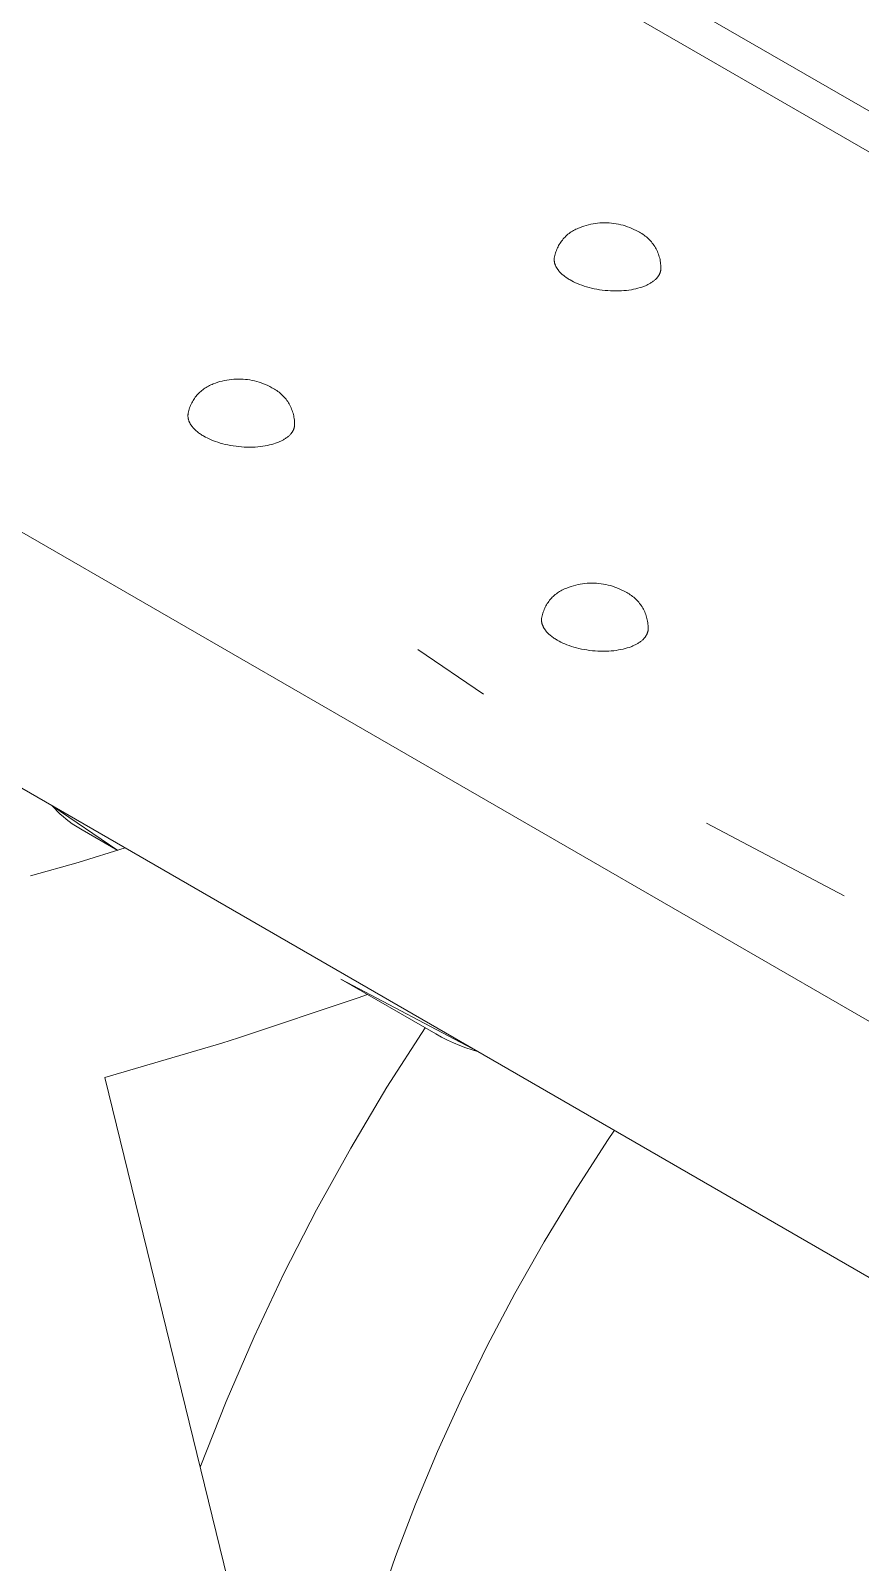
# Model space of a CAD drawing. Header units: inches. Extents: x -9 to 187, y -3 to 135.
# Drawn here: x 125.23 to 128.95, y 67.85 to 74.72 of the extents above; entities that cross this region are included whole.
import ezdxf

# ---------------------------------------------------------------- set-up
doc = ezdxf.new("R2010")
doc.units = ezdxf.units.IN
doc.layers.add('ZANO_R', color=7, linetype='Continuous', lineweight=0)

msp = doc.modelspace()

# ---------------------------------------------------------------- linework, layer by layer
at = {"layer": 'ZANO_R'}
for p, q in [((125.50438, 76.37281), (152.40621, 60.84104)), ((152.38375, 60.67088), (125.37769, 76.26284)), ((121.48942, 74.60681), (148.49548, 59.01485)), ((127.64196, 73.81238), (127.64679, 73.81596)), ((127.64679, 73.81596), (127.65174, 73.81938)), ((127.65174, 73.81938), (127.65681, 73.82262)), ((127.65681, 73.82262), (127.66199, 73.82568)), ((127.66199, 73.82568), (127.66727, 73.82857)), ((127.66727, 73.82857), (127.67264, 73.83127)), ((127.67264, 73.83127), (127.67811, 73.83378)), ((127.67811, 73.83378), (127.68365, 73.83611)), ((127.68365, 73.83611), (127.68928, 73.83824)), ((127.68928, 73.83824), (127.69905, 73.84198)), ((127.69905, 73.84198), (127.70895, 73.84538)), ((127.70895, 73.84538), (127.71896, 73.84843)), ((127.71896, 73.84843), (127.72907, 73.85114)), ((127.72907, 73.85114), (127.73926, 73.8535)), ((127.73926, 73.8535), (127.74953, 73.8555)), ((127.74953, 73.8555), (127.75987, 73.85716)), ((127.75987, 73.85716), (127.77025, 73.85845)), ((127.77025, 73.85845), (127.78067, 73.85939)), ((127.78067, 73.85939), (127.79112, 73.85996)), ((127.79112, 73.85996), (127.80158, 73.86018)), ((127.80158, 73.86018), (127.81205, 73.86003)), ((127.81205, 73.86003), (127.8225, 73.85953)), ((127.8225, 73.85953), (127.83293, 73.85866)), ((127.83293, 73.85866), (127.84332, 73.85744)), ((127.84332, 73.85744), (127.85366, 73.85586)), ((127.85366, 73.85586), (127.86395, 73.85392)), ((127.86395, 73.85392), (127.87416, 73.85163)), ((127.87416, 73.85163), (127.88429, 73.84899)), ((127.88429, 73.84899), (127.89431, 73.846)), ((127.89431, 73.846), (127.90423, 73.84267)), ((127.90423, 73.84267), (127.91403, 73.839)), ((127.91403, 73.839), (127.9237, 73.83499)), ((127.9237, 73.83499), (127.93322, 73.83066)), ((127.93322, 73.83066), (127.94259, 73.82599)), ((127.94259, 73.82599), (127.9518, 73.82101)), ((127.9518, 73.82101), (127.95746, 73.81812)), ((127.95746, 73.81812), (127.96301, 73.81504)), ((127.96301, 73.81504), (127.96846, 73.81176)), ((127.58741, 73.74176), (127.58985, 73.74726)), ((127.58985, 73.74726), (127.59247, 73.75267)), ((127.59247, 73.75267), (127.59528, 73.75799)), ((127.59528, 73.75799), (127.59827, 73.76321)), ((127.59827, 73.76321), (127.60143, 73.76833)), ((127.60143, 73.76833), (127.60477, 73.77333)), ((127.60477, 73.77333), (127.60828, 73.77821)), ((127.60828, 73.77821), (127.61196, 73.78297)), ((127.61196, 73.78297), (127.6158, 73.78761)), ((127.6158, 73.78761), (127.6198, 73.7921)), ((127.6198, 73.7921), (127.62394, 73.79646)), ((127.62394, 73.79646), (127.62824, 73.80067)), ((127.62824, 73.80067), (127.63268, 73.80473)), ((127.63268, 73.80473), (127.63725, 73.80864)), ((127.63725, 73.80864), (127.64196, 73.81238)), ((127.96846, 73.81176), (127.97379, 73.80829)), ((127.97379, 73.80829), (127.97899, 73.80464)), ((127.97899, 73.80464), (127.98407, 73.80081)), ((127.98407, 73.80081), (127.989, 73.79681)), ((127.989, 73.79681), (127.9938, 73.79263)), ((127.9938, 73.79263), (127.99844, 73.78829)), ((127.99844, 73.78829), (128.00293, 73.78379)), ((128.00293, 73.78379), (128.00726, 73.77914)), ((128.00726, 73.77914), (128.01143, 73.77434)), ((128.01143, 73.77434), (128.01543, 73.7694)), ((128.01543, 73.7694), (128.01925, 73.76432)), ((128.01925, 73.76432), (128.02289, 73.75911)), ((128.02289, 73.75911), (128.02635, 73.75378)), ((128.02635, 73.75378), (128.02962, 73.74832)), ((128.02962, 73.74832), (128.0327, 73.74276)), ((127.5755, 73.69476), (127.57552, 73.69642)), ((127.57554, 73.69309), (127.5755, 73.69476)), ((127.57552, 73.69642), (127.57558, 73.69808)), ((127.57561, 73.69142), (127.57554, 73.69309)), ((127.57558, 73.69808), (127.57568, 73.69973)), ((127.57574, 73.68975), (127.57561, 73.69142)), ((127.57568, 73.69973), (127.57583, 73.70138)), ((127.57591, 73.68808), (127.57574, 73.68975)), ((127.57583, 73.70138), (127.57689, 73.7073)), ((127.57612, 73.68641), (127.57591, 73.68808)), ((127.57638, 73.68473), (127.57612, 73.68641)), ((127.57669, 73.68305), (127.57638, 73.68473)), ((127.57704, 73.68138), (127.57669, 73.68305)), ((127.57689, 73.7073), (127.57814, 73.71318)), ((127.57743, 73.6797), (127.57704, 73.68138)), ((127.57787, 73.67802), (127.57743, 73.6797)), ((127.57836, 73.67635), (127.57787, 73.67802)), ((127.57814, 73.71318), (127.5796, 73.71902)), ((127.57889, 73.67468), (127.57836, 73.67635)), ((127.5796, 73.71902), (127.58126, 73.7248)), ((127.58126, 73.7248), (127.58311, 73.73052)), ((127.58311, 73.73052), (127.58517, 73.73618)), ((127.58517, 73.73618), (127.58741, 73.74176)), ((128.0327, 73.74276), (128.03558, 73.7371)), ((128.03558, 73.7371), (128.03826, 73.73133)), ((128.03826, 73.73133), (128.04074, 73.72548)), ((128.04074, 73.72548), (128.04301, 73.71954)), ((128.04301, 73.71954), (128.04508, 73.71353)), ((128.04508, 73.71353), (128.04693, 73.70745)), ((128.04693, 73.70745), (128.04857, 73.70131)), ((128.04857, 73.70131), (128.05, 73.69512)), ((128.05, 73.69512), (128.0512, 73.68887)), ((128.0512, 73.68887), (128.05219, 73.6826)), ((128.05219, 73.6826), (128.05296, 73.67629)), ((128.05296, 73.67629), (128.05351, 73.66995)), ((127.57946, 73.673), (127.57889, 73.67468)), ((127.58008, 73.67134), (127.57946, 73.673)), ((127.58074, 73.66967), (127.58008, 73.67134)), ((127.58144, 73.66801), (127.58074, 73.66967)), ((127.58218, 73.66635), (127.58144, 73.66801)), ((127.58297, 73.6647), (127.58218, 73.66635)), ((127.5838, 73.66305), (127.58297, 73.6647)), ((127.58467, 73.66141), (127.5838, 73.66305)), ((127.58558, 73.65977), (127.58467, 73.66141)), ((127.58653, 73.65814), (127.58558, 73.65977)), ((127.58752, 73.65652), (127.58653, 73.65814)), ((127.58855, 73.6549), (127.58752, 73.65652)), ((127.58962, 73.65329), (127.58855, 73.6549)), ((127.59073, 73.65169), (127.58962, 73.65329)), ((127.59187, 73.65009), (127.59073, 73.65169)), ((127.59305, 73.64851), (127.59187, 73.65009)), ((127.59552, 73.64537), (127.59305, 73.64851)), ((127.59813, 73.64226), (127.59552, 73.64537)), ((127.60088, 73.6392), (127.59813, 73.64226)), ((127.60376, 73.63618), (127.60088, 73.6392)), ((127.60676, 73.63321), (127.60376, 73.63618)), ((127.60988, 73.63029), (127.60676, 73.63321)), ((127.61311, 73.62741), (127.60988, 73.63029)), ((127.61645, 73.62459), (127.61311, 73.62741)), ((127.61989, 73.62183), (127.61645, 73.62459)), ((127.62343, 73.61912), (127.61989, 73.62183)), ((127.62705, 73.61647), (127.62343, 73.61912)), ((127.63076, 73.61388), (127.62705, 73.61647)), ((127.63454, 73.61134), (127.63076, 73.61388)), ((127.6384, 73.60887), (127.63454, 73.61134)), ((127.64233, 73.60646), (127.6384, 73.60887)), ((128.03224, 73.60865), (128.02988, 73.60635)), ((128.03448, 73.611), (128.03224, 73.60865)), ((128.03663, 73.6134), (128.03448, 73.611)), ((128.03766, 73.61462), (128.03663, 73.6134)), ((128.03866, 73.61584), (128.03766, 73.61462)), ((128.03963, 73.61708), (128.03866, 73.61584)), ((128.04058, 73.61833), (128.03963, 73.61708)), ((128.04149, 73.61959), (128.04058, 73.61833)), ((128.04238, 73.62086), (128.04149, 73.61959)), ((128.04324, 73.62214), (128.04238, 73.62086)), ((128.04406, 73.62343), (128.04324, 73.62214)), ((128.04486, 73.62473), (128.04406, 73.62343)), ((128.04562, 73.62603), (128.04486, 73.62473)), ((128.04636, 73.62735), (128.04562, 73.62603)), ((128.04706, 73.62868), (128.04636, 73.62735)), ((128.04773, 73.63001), (128.04706, 73.62868)), ((128.04837, 73.63136), (128.04773, 73.63001)), ((128.04898, 73.63271), (128.04837, 73.63136)), ((128.04955, 73.63407), (128.04898, 73.63271)), ((128.05009, 73.63543), (128.04955, 73.63407)), ((128.0506, 73.63681), (128.05009, 73.63543)), ((128.05108, 73.63819), (128.0506, 73.63681)), ((128.05152, 73.63958), (128.05108, 73.63819)), ((128.05193, 73.64097), (128.05152, 73.63958)), ((128.0523, 73.64237), (128.05193, 73.64097)), ((128.05264, 73.64378), (128.0523, 73.64237)), ((128.05295, 73.64519), (128.05264, 73.64378)), ((128.05322, 73.64661), (128.05295, 73.64519)), ((128.05346, 73.64803), (128.05322, 73.64661)), ((128.05366, 73.64946), (128.05346, 73.64803)), ((128.05351, 73.66995), (128.05384, 73.66361)), ((128.05383, 73.65089), (128.05366, 73.64946)), ((128.05395, 73.65725), (128.05383, 73.65089)), ((128.05384, 73.66361), (128.05395, 73.65725)), ((121.3166, 73.55779), (148.32482, 57.96459)), ((127.64631, 73.60411), (127.64233, 73.60646)), ((127.65405, 73.59981), (127.64631, 73.60411)), ((127.66226, 73.59559), (127.65405, 73.59981)), ((127.67093, 73.59147), (127.66226, 73.59559)), ((127.68005, 73.58746), (127.67093, 73.59147)), ((127.6896, 73.5836), (127.68005, 73.58746)), ((127.69958, 73.5799), (127.6896, 73.5836)), ((127.70995, 73.57638), (127.69958, 73.5799)), ((127.7207, 73.57305), (127.70995, 73.57638)), ((127.73179, 73.56996), (127.7207, 73.57305)), ((127.74319, 73.5671), (127.73179, 73.56996)), ((127.75486, 73.56449), (127.74319, 73.5671)), ((127.76677, 73.56216), (127.75486, 73.56449)), ((127.77887, 73.56012), (127.76677, 73.56216)), ((127.79111, 73.55838), (127.77887, 73.56012)), ((127.80345, 73.55695), (127.79111, 73.55838)), ((127.81583, 73.55583), (127.80345, 73.55695)), ((127.82822, 73.55504), (127.81583, 73.55583)), ((127.84055, 73.55457), (127.82822, 73.55504)), ((127.85277, 73.55443), (127.84055, 73.55457)), ((127.86485, 73.5546), (127.85277, 73.55443)), ((127.87674, 73.5551), (127.86485, 73.5546)), ((127.88838, 73.5559), (127.87674, 73.5551)), ((127.89975, 73.55701), (127.88838, 73.5559)), ((127.91081, 73.5584), (127.89975, 73.55701)), ((127.92151, 73.56007), (127.91081, 73.5584)), ((127.93184, 73.56199), (127.92151, 73.56007)), ((127.94177, 73.56416), (127.93184, 73.56199)), ((127.95127, 73.56656), (127.94177, 73.56416)), ((127.96033, 73.56916), (127.95127, 73.56656)), ((127.96894, 73.57195), (127.96033, 73.56916)), ((127.97307, 73.57341), (127.96894, 73.57195)), ((127.97709, 73.57491), (127.97307, 73.57341)), ((127.98099, 73.57645), (127.97709, 73.57491)), ((127.98477, 73.57802), (127.98099, 73.57645)), ((127.98822, 73.57953), (127.98477, 73.57802)), ((127.99162, 73.5811), (127.98822, 73.57953)), ((127.99497, 73.58272), (127.99162, 73.5811)), ((127.99827, 73.58439), (127.99497, 73.58272)), ((128.00151, 73.58612), (127.99827, 73.58439)), ((128.00468, 73.5879), (128.00151, 73.58612)), ((128.0078, 73.58974), (128.00468, 73.5879)), ((128.01084, 73.59163), (128.0078, 73.58974)), ((128.01381, 73.59357), (128.01084, 73.59163)), ((128.01671, 73.59557), (128.01381, 73.59357)), ((128.01952, 73.59762), (128.01671, 73.59557)), ((128.02225, 73.59973), (128.01952, 73.59762)), ((128.02489, 73.60188), (128.02225, 73.59973)), ((128.02743, 73.60409), (128.02489, 73.60188)), ((128.02988, 73.60635), (128.02743, 73.60409)), ((126.01892, 73.12475), (126.0242, 73.12763)), ((126.0242, 73.12763), (126.02958, 73.13033)), ((126.02958, 73.13033), (126.03504, 73.13285)), ((126.03504, 73.13285), (126.04059, 73.13517)), ((126.04059, 73.13517), (126.04621, 73.13731)), ((126.04621, 73.13731), (126.05599, 73.14104)), ((126.05599, 73.14104), (126.06588, 73.14444)), ((126.06588, 73.14444), (126.07589, 73.1475)), ((126.07589, 73.1475), (126.086, 73.1502)), ((126.086, 73.1502), (126.0962, 73.15256)), ((126.0962, 73.15256), (126.10647, 73.15457)), ((126.10647, 73.15457), (126.1168, 73.15622)), ((126.1168, 73.15622), (126.12718, 73.15751)), ((126.12718, 73.15751), (126.13761, 73.15845)), ((126.13761, 73.15845), (126.14806, 73.15902)), ((126.14806, 73.15902), (126.15852, 73.15924)), ((126.15852, 73.15924), (126.16898, 73.1591)), ((126.16898, 73.1591), (126.17943, 73.15859)), ((126.17943, 73.15859), (126.18986, 73.15772)), ((126.18986, 73.15772), (126.20025, 73.1565)), ((126.20025, 73.1565), (126.2106, 73.15492)), ((126.2106, 73.15492), (126.22088, 73.15298)), ((126.22088, 73.15298), (126.23109, 73.15069)), ((126.23109, 73.15069), (126.24122, 73.14805)), ((126.24122, 73.14805), (126.25125, 73.14507)), ((126.25125, 73.14507), (126.26117, 73.14173)), ((126.26117, 73.14173), (126.27097, 73.13806)), ((126.27097, 73.13806), (126.28064, 73.13406)), ((126.28064, 73.13406), (126.29016, 73.12972)), ((126.29016, 73.12972), (126.29953, 73.12506)), ((125.95221, 73.05706), (125.9552, 73.06228)), ((125.9552, 73.06228), (125.95837, 73.06739)), ((125.95837, 73.06739), (125.96171, 73.07239)), ((125.96171, 73.07239), (125.96522, 73.07728)), ((125.96522, 73.07728), (125.9689, 73.08204)), ((125.9689, 73.08204), (125.97273, 73.08667)), ((125.97273, 73.08667), (125.97673, 73.09117)), ((125.97673, 73.09117), (125.98088, 73.09552)), ((125.98088, 73.09552), (125.98517, 73.09973)), ((125.98517, 73.09973), (125.98961, 73.10379)), ((125.98961, 73.10379), (125.99419, 73.1077)), ((125.99419, 73.1077), (125.99889, 73.11144)), ((125.99889, 73.11144), (126.00373, 73.11503)), ((126.00373, 73.11503), (126.00868, 73.11844)), ((126.00868, 73.11844), (126.01375, 73.12168)), ((126.01375, 73.12168), (126.01892, 73.12475)), ((126.29953, 73.12506), (126.30873, 73.12008)), ((126.30873, 73.12008), (126.31439, 73.11719)), ((126.31439, 73.11719), (126.31995, 73.1141)), ((126.31995, 73.1141), (126.32539, 73.11082)), ((126.32539, 73.11082), (126.33072, 73.10735)), ((126.33072, 73.10735), (126.33593, 73.1037)), ((126.33593, 73.1037), (126.341, 73.09987)), ((126.341, 73.09987), (126.34594, 73.09587)), ((126.34594, 73.09587), (126.35073, 73.0917)), ((126.35073, 73.0917), (126.35538, 73.08736)), ((126.35538, 73.08736), (126.35987, 73.08286)), ((126.35987, 73.08286), (126.3642, 73.07821)), ((126.3642, 73.07821), (126.36837, 73.07341)), ((126.36837, 73.07341), (126.37236, 73.06846)), ((126.37236, 73.06846), (126.37618, 73.06338)), ((126.37618, 73.06338), (126.37982, 73.05817)), ((126.37982, 73.05817), (126.38328, 73.05284)), ((125.93245, 72.99548), (125.93244, 72.99382)), ((125.93244, 72.99382), (125.93247, 72.99216)), ((125.93251, 72.99714), (125.93245, 72.99548)), ((125.93247, 72.99216), (125.93255, 72.99049)), ((125.93262, 72.99879), (125.93251, 72.99714)), ((125.93255, 72.99049), (125.93267, 72.98882)), ((125.93277, 73.00044), (125.93262, 72.99879)), ((125.93267, 72.98882), (125.93284, 72.98714)), ((125.93277, 73.00044), (125.93382, 73.00636)), ((125.93382, 73.00636), (125.93508, 73.01225)), ((125.93508, 73.01225), (125.93654, 73.01808)), ((125.93654, 73.01808), (125.93819, 73.02387)), ((125.93819, 73.02387), (125.94005, 73.02959)), ((125.94005, 73.02959), (125.9421, 73.03524)), ((125.9421, 73.03524), (125.94434, 73.04082)), ((125.94434, 73.04082), (125.94678, 73.04632)), ((125.94678, 73.04632), (125.9494, 73.05174)), ((125.9494, 73.05174), (125.95221, 73.05706)), ((126.38328, 73.05284), (126.38655, 73.04739)), ((126.38655, 73.04739), (126.38963, 73.04183)), ((126.38963, 73.04183), (126.39251, 73.03616)), ((126.39251, 73.03616), (126.39519, 73.0304)), ((126.39519, 73.0304), (126.39767, 73.02454)), ((126.39767, 73.02454), (126.39995, 73.01861)), ((126.39995, 73.01861), (126.40201, 73.0126)), ((126.40201, 73.0126), (126.40386, 73.00652)), ((126.40386, 73.00652), (126.4055, 73.00037)), ((126.4055, 73.00037), (126.40693, 72.99418)), ((126.40693, 72.99418), (126.40814, 72.98794)), ((125.93284, 72.98714), (125.93306, 72.98547)), ((125.93306, 72.98547), (125.93332, 72.98379)), ((125.93332, 72.98379), (125.93362, 72.98212)), ((125.93362, 72.98212), (125.93397, 72.98044)), ((125.93397, 72.98044), (125.93437, 72.97876)), ((125.93437, 72.97876), (125.93481, 72.97709)), ((125.93481, 72.97709), (125.93529, 72.97541)), ((125.93529, 72.97541), (125.93582, 72.97374)), ((125.93582, 72.97374), (125.93639, 72.97207)), ((125.93639, 72.97207), (125.93701, 72.9704)), ((125.93701, 72.9704), (125.93767, 72.96874)), ((125.93767, 72.96874), (125.93837, 72.96707)), ((125.93837, 72.96707), (125.93912, 72.96542)), ((125.93912, 72.96542), (125.9399, 72.96376)), ((125.9399, 72.96376), (125.94073, 72.96212)), ((125.94073, 72.96212), (125.9416, 72.96047)), ((125.9416, 72.96047), (125.94251, 72.95884)), ((125.94251, 72.95884), (125.94347, 72.9572)), ((125.94347, 72.9572), (125.94446, 72.95558)), ((125.94446, 72.95558), (125.94549, 72.95396)), ((125.94549, 72.95396), (125.94655, 72.95235)), ((125.94655, 72.95235), (125.94766, 72.95075)), ((125.94766, 72.95075), (125.94881, 72.94916)), ((125.94881, 72.94916), (125.94999, 72.94757)), ((125.94999, 72.94757), (125.95246, 72.94443)), ((125.95246, 72.94443), (125.95507, 72.94133)), ((125.95507, 72.94133), (125.95782, 72.93826)), ((125.95782, 72.93826), (125.96069, 72.93524)), ((125.96069, 72.93524), (125.96369, 72.93227)), ((125.96369, 72.93227), (125.96681, 72.92935)), ((125.96681, 72.92935), (125.97004, 72.92648)), ((125.97004, 72.92648), (125.97338, 72.92366)), ((125.97338, 72.92366), (125.97682, 72.92089)), ((125.97682, 72.92089), (125.98036, 72.91818)), ((126.39843, 72.91865), (126.39931, 72.91992)), ((126.39931, 72.91992), (126.40017, 72.9212)), ((126.40017, 72.9212), (126.401, 72.92249)), ((126.401, 72.92249), (126.40179, 72.92379)), ((126.40179, 72.92379), (126.40256, 72.9251)), ((126.40256, 72.9251), (126.40329, 72.92641)), ((126.40329, 72.92641), (126.40399, 72.92774)), ((126.40399, 72.92774), (126.40467, 72.92908)), ((126.40467, 72.92908), (126.40531, 72.93042)), ((126.40531, 72.93042), (126.40591, 72.93177)), ((126.40591, 72.93177), (126.40649, 72.93313)), ((126.40649, 72.93313), (126.40703, 72.9345)), ((126.40703, 72.9345), (126.40754, 72.93587)), ((126.40754, 72.93587), (126.40801, 72.93725)), ((126.40801, 72.93725), (126.40845, 72.93864)), ((126.40814, 72.98794), (126.40913, 72.98166)), ((126.40845, 72.93864), (126.40886, 72.94004)), ((126.40886, 72.94004), (126.40924, 72.94144)), ((126.40913, 72.98166), (126.4099, 72.97535)), ((126.40924, 72.94144), (126.40958, 72.94284)), ((126.40958, 72.94284), (126.40988, 72.94426)), ((126.40988, 72.94426), (126.41016, 72.94567)), ((126.4099, 72.97535), (126.41045, 72.96902)), ((126.41016, 72.94567), (126.41039, 72.9471)), ((126.41039, 72.9471), (126.4106, 72.94853)), ((126.41045, 72.96902), (126.41078, 72.96267)), ((126.4106, 72.94853), (126.41077, 72.94996)), ((126.41088, 72.95631), (126.41077, 72.94996)), ((126.41078, 72.96267), (126.41088, 72.95631)), ((125.98036, 72.91818), (125.98398, 72.91553)), ((125.98398, 72.91553), (125.98769, 72.91294)), ((125.98769, 72.91294), (125.99148, 72.91041)), ((125.99148, 72.91041), (125.99534, 72.90793)), ((125.99534, 72.90793), (125.99926, 72.90552)), ((125.99926, 72.90552), (126.00324, 72.90318)), ((126.00324, 72.90318), (126.01099, 72.89887)), ((126.01099, 72.89887), (126.0192, 72.89465)), ((126.0192, 72.89465), (126.02786, 72.89053)), ((126.02786, 72.89053), (126.03698, 72.88653)), ((126.03698, 72.88653), (126.04654, 72.88266)), ((126.04654, 72.88266), (126.05651, 72.87896)), ((126.05651, 72.87896), (126.06688, 72.87544)), ((126.06688, 72.87544), (126.07763, 72.87212)), ((126.07763, 72.87212), (126.08872, 72.86902)), ((126.08872, 72.86902), (126.10012, 72.86616)), ((126.10012, 72.86616), (126.1118, 72.86356)), ((126.1118, 72.86356), (126.12371, 72.86123)), ((126.12371, 72.86123), (126.1358, 72.85919)), ((126.1358, 72.85919), (126.14805, 72.85744)), ((126.14805, 72.85744), (126.16038, 72.85601)), ((126.16038, 72.85601), (126.17277, 72.8549)), ((126.17277, 72.8549), (126.18515, 72.8541)), ((126.18515, 72.8541), (126.19748, 72.85363)), ((126.19748, 72.85363), (126.20971, 72.85349)), ((126.20971, 72.85349), (126.22179, 72.85367)), ((126.22179, 72.85367), (126.23367, 72.85416)), ((126.23367, 72.85416), (126.24532, 72.85497)), ((126.24532, 72.85497), (126.25669, 72.85607)), ((126.25669, 72.85607), (126.26774, 72.85746)), ((126.26774, 72.85746), (126.27845, 72.85913)), ((126.27845, 72.85913), (126.28877, 72.86106)), ((126.28877, 72.86106), (126.2987, 72.86322)), ((126.2987, 72.86322), (126.3082, 72.86562)), ((126.3082, 72.86562), (126.31726, 72.86822)), ((126.31726, 72.86822), (126.32587, 72.87101)), ((126.32587, 72.87101), (126.33001, 72.87247)), ((126.33001, 72.87247), (126.33402, 72.87397)), ((126.33402, 72.87397), (126.33792, 72.87551)), ((126.33792, 72.87551), (126.3417, 72.87709)), ((126.3417, 72.87709), (126.34515, 72.8786)), ((126.34515, 72.8786), (126.34855, 72.88016)), ((126.34855, 72.88016), (126.3519, 72.88178)), ((126.3519, 72.88178), (126.3552, 72.88345)), ((126.3552, 72.88345), (126.35844, 72.88518)), ((126.35844, 72.88518), (126.36162, 72.88696)), ((126.36162, 72.88696), (126.36473, 72.8888)), ((126.36473, 72.8888), (126.36777, 72.89069)), ((126.36777, 72.89069), (126.37075, 72.89264)), ((126.37075, 72.89264), (126.37364, 72.89464)), ((126.37364, 72.89464), (126.37645, 72.89669)), ((126.37645, 72.89669), (126.37918, 72.89879)), ((126.37918, 72.89879), (126.38182, 72.90095)), ((126.38182, 72.90095), (126.38437, 72.90315)), ((126.38437, 72.90315), (126.38682, 72.90541)), ((126.38682, 72.90541), (126.38917, 72.90771)), ((126.38917, 72.90771), (126.39142, 72.91007)), ((126.39142, 72.91007), (126.39356, 72.91246)), ((126.39356, 72.91246), (126.39459, 72.91368)), ((126.39459, 72.91368), (126.39559, 72.91491)), ((126.39559, 72.91491), (126.39657, 72.91614)), ((126.39657, 72.91614), (126.39751, 72.91739)), ((126.39751, 72.91739), (126.39843, 72.91865)), ((127.66198, 72.23177), (127.67209, 72.23448)), ((127.67209, 72.23448), (127.68228, 72.23683)), ((127.68228, 72.23683), (127.69255, 72.23884)), ((127.69255, 72.23884), (127.70289, 72.24049)), ((127.70289, 72.24049), (127.71327, 72.24179)), ((127.71327, 72.24179), (127.72369, 72.24272)), ((127.72369, 72.24272), (127.73414, 72.2433)), ((127.73414, 72.2433), (127.7446, 72.24351)), ((127.7446, 72.24351), (127.75507, 72.24337)), ((127.75507, 72.24337), (127.76552, 72.24286)), ((127.76552, 72.24286), (127.77595, 72.242)), ((127.77595, 72.242), (127.78634, 72.24077)), ((127.78634, 72.24077), (127.79669, 72.23919)), ((127.79669, 72.23919), (127.80697, 72.23726)), ((127.80697, 72.23726), (127.81718, 72.23497)), ((127.81718, 72.23497), (127.82731, 72.23233)), ((127.55131, 72.16155), (127.55498, 72.16631)), ((127.55498, 72.16631), (127.55882, 72.17094)), ((127.55882, 72.17094), (127.56282, 72.17544)), ((127.56282, 72.17544), (127.56697, 72.17979)), ((127.56697, 72.17979), (127.57126, 72.184)), ((127.57126, 72.184), (127.5757, 72.18807)), ((127.5757, 72.18807), (127.58027, 72.19197)), ((127.58027, 72.19197), (127.58498, 72.19572)), ((127.58498, 72.19572), (127.58981, 72.1993)), ((127.58981, 72.1993), (127.59477, 72.20271)), ((127.59477, 72.20271), (127.59983, 72.20595)), ((127.59983, 72.20595), (127.60501, 72.20902)), ((127.60501, 72.20902), (127.61029, 72.2119)), ((127.61029, 72.2119), (127.61566, 72.2146)), ((127.61566, 72.2146), (127.62113, 72.21712)), ((127.62113, 72.21712), (127.62667, 72.21944)), ((127.62667, 72.21944), (127.6323, 72.22158)), ((127.6323, 72.22158), (127.64207, 72.22531)), ((127.64207, 72.22531), (127.65197, 72.22871)), ((127.65197, 72.22871), (127.66198, 72.23177)), ((127.82731, 72.23233), (127.83734, 72.22934)), ((127.83734, 72.22934), (127.84726, 72.22601)), ((127.84726, 72.22601), (127.85706, 72.22234)), ((127.85706, 72.22234), (127.86672, 72.21833)), ((127.86672, 72.21833), (127.87625, 72.21399)), ((127.87625, 72.21399), (127.88561, 72.20933)), ((127.88561, 72.20933), (127.89482, 72.20435)), ((127.89482, 72.20435), (127.90048, 72.20146)), ((127.90048, 72.20146), (127.90604, 72.19837)), ((127.90604, 72.19837), (127.91148, 72.19509)), ((127.91148, 72.19509), (127.91681, 72.19163)), ((127.91681, 72.19163), (127.92201, 72.18798)), ((127.92201, 72.18798), (127.92709, 72.18415)), ((127.92709, 72.18415), (127.93202, 72.18014)), ((127.93202, 72.18014), (127.93682, 72.17597)), ((127.93682, 72.17597), (127.94146, 72.17163)), ((127.94146, 72.17163), (127.94595, 72.16713)), ((127.94595, 72.16713), (127.95029, 72.16248)), ((127.51991, 72.09064), (127.52116, 72.09652)), ((127.52116, 72.09652), (127.52262, 72.10236)), ((127.52262, 72.10236), (127.52428, 72.10814)), ((127.52428, 72.10814), (127.52614, 72.11386)), ((127.52614, 72.11386), (127.52819, 72.11951)), ((127.52819, 72.11951), (127.53043, 72.1251)), ((127.53043, 72.1251), (127.53287, 72.1306)), ((127.53287, 72.1306), (127.53549, 72.13601)), ((127.53549, 72.13601), (127.5383, 72.14133)), ((127.5383, 72.14133), (127.54129, 72.14655)), ((127.54129, 72.14655), (127.54445, 72.15166)), ((127.54445, 72.15166), (127.54779, 72.15667)), ((127.54779, 72.15667), (127.55131, 72.16155)), ((127.95029, 72.16248), (127.95445, 72.15768)), ((127.95445, 72.15768), (127.95845, 72.15273)), ((127.95845, 72.15273), (127.96227, 72.14765)), ((127.96227, 72.14765), (127.96591, 72.14244)), ((127.96591, 72.14244), (127.96937, 72.13711)), ((127.96937, 72.13711), (127.97264, 72.13166)), ((127.97264, 72.13166), (127.97572, 72.1261)), ((127.97572, 72.1261), (127.9786, 72.12043)), ((127.9786, 72.12043), (127.98128, 72.11467)), ((127.98128, 72.11467), (127.98376, 72.10882)), ((127.98376, 72.10882), (127.98603, 72.10288)), ((127.98603, 72.10288), (127.9881, 72.09687)), ((127.9881, 72.09687), (127.98995, 72.09079)), ((127.51853, 72.07809), (127.51854, 72.07976)), ((127.51856, 72.07643), (127.51853, 72.07809)), ((127.51854, 72.07976), (127.5186, 72.08141)), ((127.51864, 72.07476), (127.51856, 72.07643)), ((127.5186, 72.08141), (127.5187, 72.08307)), ((127.51876, 72.07309), (127.51864, 72.07476)), ((127.5187, 72.08307), (127.51886, 72.08471)), ((127.51893, 72.07142), (127.51876, 72.07309)), ((127.51886, 72.08471), (127.51991, 72.09064)), ((127.51914, 72.06974), (127.51893, 72.07142)), ((127.5194, 72.06807), (127.51914, 72.06974)), ((127.51971, 72.06639), (127.5194, 72.06807)), ((127.52006, 72.06471), (127.51971, 72.06639)), ((127.52045, 72.06303), (127.52006, 72.06471)), ((127.52089, 72.06136), (127.52045, 72.06303)), ((127.52138, 72.05968), (127.52089, 72.06136)), ((127.52191, 72.05801), (127.52138, 72.05968)), ((127.52248, 72.05634), (127.52191, 72.05801)), ((127.5231, 72.05467), (127.52248, 72.05634)), ((127.52376, 72.05301), (127.5231, 72.05467)), ((127.52446, 72.05135), (127.52376, 72.05301)), ((127.5252, 72.04969), (127.52446, 72.05135)), ((127.52599, 72.04804), (127.5252, 72.04969)), ((127.52682, 72.04639), (127.52599, 72.04804)), ((127.52769, 72.04474), (127.52682, 72.04639)), ((127.5286, 72.04311), (127.52769, 72.04474)), ((127.52955, 72.04148), (127.5286, 72.04311)), ((127.53054, 72.03985), (127.52955, 72.04148)), ((127.53157, 72.03824), (127.53054, 72.03985)), ((127.53264, 72.03663), (127.53157, 72.03824)), ((127.53375, 72.03502), (127.53264, 72.03663)), ((127.53489, 72.03343), (127.53375, 72.03502)), ((127.53607, 72.03184), (127.53489, 72.03343)), ((127.53854, 72.0287), (127.53607, 72.03184)), ((127.54116, 72.0256), (127.53854, 72.0287)), ((127.98995, 72.09079), (127.99159, 72.08465)), ((127.99159, 72.08465), (127.99302, 72.07845)), ((127.99302, 72.07845), (127.99423, 72.07221)), ((127.99423, 72.07221), (127.99522, 72.06593)), ((127.99522, 72.06593), (127.99599, 72.05962)), ((127.99566, 72.02712), (127.99532, 72.02571)), ((127.99597, 72.02853), (127.99566, 72.02712)), ((127.99624, 72.02995), (127.99597, 72.02853)), ((127.99599, 72.05962), (127.99653, 72.05329)), ((127.99648, 72.03137), (127.99624, 72.02995)), ((127.99668, 72.0328), (127.99648, 72.03137)), ((127.99653, 72.05329), (127.99686, 72.04694)), ((127.99685, 72.03423), (127.99668, 72.0328)), ((127.99697, 72.04059), (127.99685, 72.03423)), ((127.99686, 72.04694), (127.99697, 72.04059)), ((127.5439, 72.02254), (127.54116, 72.0256)), ((127.54678, 72.01952), (127.5439, 72.02254)), ((127.54978, 72.01654), (127.54678, 72.01952)), ((127.5529, 72.01362), (127.54978, 72.01654)), ((127.55613, 72.01075), (127.5529, 72.01362)), ((127.55947, 72.00793), (127.55613, 72.01075)), ((127.56291, 72.00516), (127.55947, 72.00793)), ((127.56645, 72.00246), (127.56291, 72.00516)), ((127.57007, 71.9998), (127.56645, 72.00246)), ((127.57378, 71.99721), (127.57007, 71.9998)), ((127.57757, 71.99468), (127.57378, 71.99721)), ((127.58142, 71.99221), (127.57757, 71.99468)), ((127.58535, 71.9898), (127.58142, 71.99221)), ((127.58933, 71.98745), (127.58535, 71.9898)), ((127.59708, 71.98315), (127.58933, 71.98745)), ((127.60528, 71.97892), (127.59708, 71.98315)), ((127.61395, 71.9748), (127.60528, 71.97892)), ((127.62307, 71.9708), (127.61395, 71.9748)), ((127.63262, 71.96693), (127.62307, 71.9708)), ((127.6426, 71.96323), (127.63262, 71.96693)), ((127.65297, 71.95971), (127.6426, 71.96323)), ((127.66372, 71.95639), (127.65297, 71.95971)), ((127.92011, 71.95825), (127.91609, 71.95674)), ((127.92401, 71.95978), (127.92011, 71.95825)), ((127.92779, 71.96136), (127.92401, 71.95978)), ((127.93124, 71.96287), (127.92779, 71.96136)), ((127.93464, 71.96443), (127.93124, 71.96287)), ((127.93799, 71.96605), (127.93464, 71.96443)), ((127.94129, 71.96772), (127.93799, 71.96605)), ((127.94453, 71.96945), (127.94129, 71.96772)), ((127.94771, 71.97124), (127.94453, 71.96945)), ((127.95082, 71.97307), (127.94771, 71.97124)), ((127.95386, 71.97496), (127.95082, 71.97307)), ((127.95683, 71.97691), (127.95386, 71.97496)), ((127.95973, 71.97891), (127.95683, 71.97691)), ((127.96254, 71.98096), (127.95973, 71.97891)), ((127.96527, 71.98306), (127.96254, 71.98096)), ((127.96791, 71.98522), (127.96527, 71.98306)), ((127.97045, 71.98743), (127.96791, 71.98522)), ((127.97291, 71.98968), (127.97045, 71.98743)), ((127.97526, 71.99199), (127.97291, 71.98968)), ((127.97751, 71.99434), (127.97526, 71.99199)), ((127.97965, 71.99674), (127.97751, 71.99434)), ((127.98068, 71.99795), (127.97965, 71.99674)), ((127.98168, 71.99918), (127.98068, 71.99795)), ((127.98265, 72.00042), (127.98168, 71.99918)), ((127.9836, 72.00167), (127.98265, 72.00042)), ((127.98451, 72.00292), (127.9836, 72.00167)), ((127.9854, 72.00419), (127.98451, 72.00292)), ((127.98626, 72.00547), (127.9854, 72.00419)), ((127.98708, 72.00676), (127.98626, 72.00547)), ((127.98788, 72.00806), (127.98708, 72.00676)), ((127.98864, 72.00937), (127.98788, 72.00806)), ((127.98938, 72.01069), (127.98864, 72.00937)), ((127.99008, 72.01201), (127.98938, 72.01069)), ((127.99075, 72.01335), (127.99008, 72.01201)), ((127.99139, 72.01469), (127.99075, 72.01335)), ((127.992, 72.01604), (127.99139, 72.01469)), ((127.99257, 72.0174), (127.992, 72.01604)), ((127.99311, 72.01877), (127.99257, 72.0174)), ((127.99362, 72.02014), (127.99311, 72.01877)), ((127.9941, 72.02152), (127.99362, 72.02014)), ((127.99454, 72.02291), (127.9941, 72.02152)), ((127.99495, 72.02431), (127.99454, 72.02291)), ((127.99532, 72.02571), (127.99495, 72.02431)), ((126.96337, 71.94556), (127.25757, 71.74517)), ((126.96337, 71.94556), (127.25757, 71.74517)), ((127.67481, 71.95329), (127.66372, 71.95639)), ((127.68621, 71.95043), (127.67481, 71.95329)), ((127.69789, 71.94783), (127.68621, 71.95043)), ((127.70979, 71.9455), (127.69789, 71.94783)), ((127.72189, 71.94346), (127.70979, 71.9455)), ((127.73413, 71.94172), (127.72189, 71.94346)), ((127.74647, 71.94028), (127.73413, 71.94172)), ((127.75885, 71.93917), (127.74647, 71.94028)), ((127.77124, 71.93837), (127.75885, 71.93917)), ((127.78357, 71.93791), (127.77124, 71.93837)), ((127.79579, 71.93776), (127.78357, 71.93791)), ((127.80787, 71.93794), (127.79579, 71.93776)), ((127.81976, 71.93844), (127.80787, 71.93794)), ((127.83141, 71.93924), (127.81976, 71.93844)), ((127.84277, 71.94034), (127.83141, 71.93924)), ((127.85383, 71.94174), (127.84277, 71.94034)), ((127.86453, 71.9434), (127.85383, 71.94174)), ((127.87486, 71.94533), (127.86453, 71.9434)), ((127.88479, 71.9475), (127.87486, 71.94533)), ((127.89429, 71.94989), (127.88479, 71.9475)), ((127.90335, 71.95249), (127.89429, 71.94989)), ((127.91196, 71.95528), (127.90335, 71.95249)), ((127.91609, 71.95674), (127.91196, 71.95528)), ((125.33484, 71.23183), (125.32309, 71.24464)), ((125.32309, 71.24464), (125.61729, 71.04425)), ((125.34701, 71.21942), (125.33484, 71.23183)), ((125.35959, 71.20743), (125.34701, 71.21942)), ((125.37257, 71.19587), (125.35959, 71.20743)), ((125.38593, 71.18476), (125.37257, 71.19587)), ((125.39966, 71.1741), (125.38593, 71.18476)), ((125.41374, 71.16391), (125.39966, 71.1741)), ((125.42815, 71.1542), (125.41374, 71.16391)), ((125.44289, 71.14498), (125.42815, 71.1542)), ((125.45793, 71.13626), (125.44289, 71.14498)), ((125.61729, 71.04425), (125.45793, 71.13626)), ((128.25882, 71.16709), (128.87648, 70.84102)), ((128.25882, 71.16709), (128.87648, 70.84102)), ((125.43982, 70.9903), (125.65145, 71.05506)), ((125.22678, 70.93036), (125.43982, 70.9903)), ((127.04401, 70.22054), (126.61855, 70.46618)), ((126.61855, 70.46618), (127.23621, 70.1401)), ((126.69533, 70.38277), (126.15935, 70.20252)), ((126.7372, 70.39768), (126.69533, 70.38277)), ((126.82497, 69.98123), (126.99606, 70.24822)), ((126.08442, 70.17891), (125.55959, 70.02469)), ((126.15935, 70.20252), (126.08442, 70.17891)), ((127.07023, 70.20631), (127.04401, 70.22054)), ((127.09691, 70.19296), (127.07023, 70.20631)), ((127.12403, 70.18053), (127.09691, 70.19296)), ((127.15155, 70.16901), (127.12403, 70.18053)), ((127.17944, 70.15843), (127.15155, 70.16901)), ((127.20767, 70.14879), (127.17944, 70.15843)), ((127.23621, 70.1401), (127.20767, 70.14879)), ((125.55959, 70.02469), (126.19834, 67.41243)), ((126.66259, 69.70884), (126.82497, 69.98123)), ((127.84518, 69.78851), (127.81395, 69.74208)), ((126.50911, 69.43135), (126.66259, 69.70884)), ((127.81395, 69.74208), (127.66873, 69.51743)), ((127.66873, 69.51743), (127.53016, 69.2883)), ((126.36467, 69.14904), (126.50911, 69.43135)), ((127.53016, 69.2883), (127.39876, 69.05565)), ((126.22944, 68.86221), (126.36467, 69.14904)), ((127.39876, 69.05565), (127.27504, 68.82054)), ((126.10355, 68.57116), (126.22944, 68.86221)), ((127.27504, 68.82054), (127.15943, 68.58401)), ((125.98713, 68.27619), (126.10355, 68.57116)), ((127.15943, 68.58401), (127.05224, 68.34706)), ((127.05224, 68.34706), (126.95373, 68.1107)), ((126.95373, 68.1107), (126.86407, 67.8759)), ((126.86407, 67.8759), (126.78338, 67.64362))]:
    msp.add_line(p, q, dxfattribs=at)

doc.saveas('drawing.dxf')
